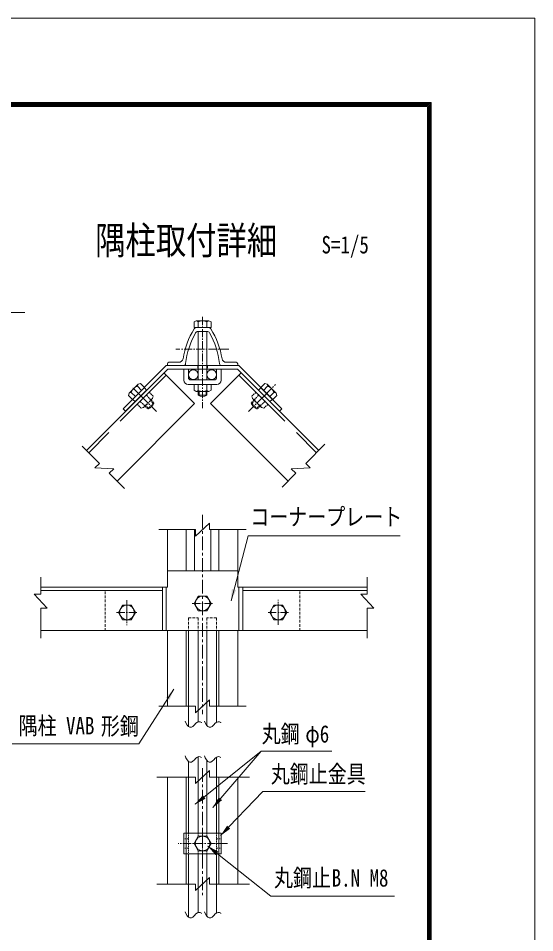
# Model space of a CAD drawing. Units: millimetres, scale not verified, with parts at other scales. Extents: x -4455 to 4455, y -3150 to 3150.
# Drawn here: x 3025 to 4455, y 619 to 3150 of the extents above; entities that cross this region are included whole.
import ezdxf
from ezdxf.enums import TextEntityAlignment as Align

# ---------------------------------------------------------------- set-up
doc = ezdxf.new("R2010")
doc.units = ezdxf.units.MM
doc.header["$LTSCALE"] = 30
for name, pattern in [('DASHED', [7.5, 6, -1.5]), ('USER1', [1.125, 0.75, -0.125, 0.125, -0.125]), ('USER2', [0.375, 0.25, -0.125]), ('USER3', [0.1875, 0.125, -0.0625]), ('USER4', [2, 1.25, -0.25, 0.25, -0.25])]:
    doc.linetypes.add(name, pattern=pattern)
doc.layers.add('0-0_D-TTL-TXT', color=7, linetype='Continuous')
for name, color, linetype, lineweight in [('0-1_D-STR1', 1, 'Continuous', 18), ('0-2_D-STR3', 3, 'Continuous', 13), ('0-3_D-BMK', 2, 'USER1', 13), ('0-4_D-STR-DIM', 4, 'Continuous', 13), ('0-6_7詳細', 3, 'Continuous', 18), ('0-7_D-STR-TXT', 3, 'Continuous', 13), ('0-8_D-STR2', 2, 'Continuous', 13), ('0-9_5寸法', 3, 'Continuous', 18), ('1-2_D-TTL', 7, 'Continuous', 9)]:
    doc.layers.add(name, color=color, linetype=linetype, lineweight=lineweight)
doc.styles.add('ＭＳ ゴシック', font='')
doc.styles.get('ＭＳ ゴシック').set_extended_font_data('MS Gothic')

msp = doc.modelspace()

# ---------------------------------------------------------------- linework, layer by layer
at = {"layer": '0-1_D-STR1'}
for p, q in [((3551.93, 2293.78), (3518.36, 2293.78)), ((3522.57, 2283.28), (3547.71, 2283.28)), ((3437.64, 2193.28), (3437.64, 2188.78)), ((3482.4, 2188.78), (3437.64, 2188.78)), ((3469.3, 2197.78), (3442.14, 2197.78)), ((3587.88, 2188.78), (3632.64, 2188.78)), ((3600.98, 2197.78), (3628.14, 2197.78)), ((3631.67, 2179.18), (3856.78, 1954.06)), ((3632.64, 2193.28), (3632.64, 2188.78)), ((3512.86, 2083.72), (3428.01, 2168.57)), ((3557.42, 2083.72), (3642.27, 2168.57)), ((3512.86, 2083.72), (3298.35, 1869.21)), ((3557.42, 2083.72), (3771.93, 1869.21)), ((3437.64, 1734.66), (3437.64, 1620.46)), ((3490.14, 1734.66), (3490.14, 1620.46)), ((3512.67, 1734.66), (3512.67, 1620.46)), ((3557.67, 1734.66), (3557.67, 1620.46)), ((3580.14, 1734.66), (3580.14, 1620.46)), ((3632.64, 1734.66), (3632.64, 1620.46)), ((3437.64, 1575.46), (3086.9, 1575.46)), ((3632.64, 1575.46), (3991.25, 1575.46)), ((3424.04, 1566.46), (3086.9, 1566.46)), ((3646.25, 1566.46), (3988.99, 1566.46)), ((3463.05, 1455.46), (3086.9, 1455.46)), ((3437.64, 1455.46), (3437.64, 1245.8)), ((3490.14, 1455.46), (3490.14, 1245.8)), ((3580.14, 1455.46), (3580.14, 1245.8)), ((3609.48, 1455.46), (3991.25, 1455.46)), ((3632.64, 1455.46), (3632.64, 1245.8)), ((3437.64, 1049.71), (3437.64, 753.58)), ((3490.14, 1049.71), (3490.14, 753.58)), ((3580.14, 1049.71), (3580.14, 753.58)), ((3632.64, 1049.71), (3632.64, 753.58))]:
    msp.add_line(p, q, dxfattribs=at)
at = {"layer": '0-1_D-STR1', "linetype": 'DASHED'}
for p, q in [((3434.38, 2162.21), (3219.86, 1947.7)), ((3635.91, 2162.21), (3850.42, 1947.7))]:
    msp.add_line(p, q, dxfattribs=at)
at = {"layer": '0-1_D-STR1'}
for centre, radius, start, end in [((3704.94, 2171.05), 226.8, 148.30182, 170.6662), ((3704.94, 2171.05), 217.8, 150.13204, 173.91336), ((3518.36, 2286.28), 7.5, 90, 148.30182), ((3522.57, 2275.78), 7.5, 90, 150.13204), ((3547.71, 2275.78), 7.5, 29.86796, 90), ((3551.93, 2286.28), 7.5, 31.69818, 90), ((3365.34, 2171.05), 217.8, 6.08664, 29.86796), ((3365.34, 2171.05), 226.8, 9.3338, 31.69818), ((3469.3, 2209.78), 12, 270, 350.6662), ((3600.98, 2209.78), 12, 189.3338, 270), ((3442.14, 2193.28), 4.5, 90, 180), ((3482.4, 2194.78), 6, 270, 353.91336), ((3587.88, 2194.78), 6, 186.08664, 270), ((3628.14, 2193.28), 4.5, 0, 90)]:
    msp.add_arc(centre, radius, start, end, dxfattribs=at)
at = {"layer": '0-2_D-STR3'}
for p, q in [((3517.5, 2312.98), (3511.62, 2309.58)), ((3511.62, 2309.58), (3511.62, 2293.78)), ((3517.5, 2312.98), (3552.78, 2312.98)), ((3523.14, 2309.58), (3523.14, 2293.78)), ((3547.14, 2309.58), (3547.14, 2293.78)), ((3552.78, 2312.98), (3558.66, 2309.58)), ((3558.66, 2309.58), (3558.66, 2293.78)), ((3511.62, 2293.78), (3558.66, 2293.78)), ((3535.14, 2293.78), (3512.65, 2293.78)), ((3523.14, 2283.28), (3523.14, 2149.18)), ((3547.14, 2283.28), (3547.14, 2149.18)), ((3438.62, 2179.18), (3213.5, 1954.06)), ((3434.64, 2188.78), (3315.16, 2069.3)), ((3438.62, 2179.18), (3321.95, 2062.51)), ((3635.64, 2188.78), (3434.64, 2188.78)), ((3631.67, 2179.18), (3438.62, 2179.18)), ((3483.54, 2179.18), (3483.54, 2148.58)), ((3496.14, 2179.18), (3496.14, 2155.18)), ((3574.14, 2179.18), (3574.14, 2155.18)), ((3586.74, 2179.18), (3586.74, 2148.58)), ((3631.67, 2179.18), (3748.34, 2062.51)), ((3635.64, 2188.78), (3755.13, 2069.3)), ((3356.48, 2137.77), (3331.53, 2112.82)), ((3374.21, 2128.35), (3340.95, 2095.09)), ((3354.89, 2131.38), (3366.07, 2120.21)), ((3356.48, 2137.77), (3363.04, 2139.53)), ((3363.04, 2139.53), (3374.21, 2128.35)), ((3574.74, 2136.58), (3495.54, 2136.58)), ((3568.14, 2149.18), (3502.14, 2149.18)), ((3558.66, 2136.58), (3511.62, 2136.58)), ((3511.62, 2120.71), (3511.62, 2136.58)), ((3523.14, 2119.44), (3523.14, 2136.58)), ((3547.14, 2119.44), (3547.14, 2136.58)), ((3558.66, 2120.71), (3558.66, 2136.58)), ((3707.24, 2139.53), (3696.07, 2128.35)), ((3696.07, 2128.35), (3729.33, 2095.09)), ((3715.39, 2131.38), (3704.21, 2120.21)), ((3713.8, 2137.77), (3707.24, 2139.53)), ((3713.8, 2137.77), (3738.75, 2112.82)), ((3331.53, 2112.82), (3329.78, 2106.27)), ((3329.78, 2106.27), (3340.95, 2095.09)), ((3337.92, 2114.41), (3349.1, 2103.24)), ((3517.38, 2117.38), (3511.62, 2120.71)), ((3552.9, 2117.38), (3517.38, 2117.38)), ((3523.14, 2117.38), (3523.14, 2106.72)), ((3547.14, 2106.72), (3523.14, 2106.72)), ((3547.14, 2117.38), (3547.14, 2106.72)), ((3552.9, 2117.38), (3558.66, 2120.71)), ((3732.36, 2114.41), (3721.18, 2103.24)), ((3740.51, 2106.27), (3729.33, 2095.09)), ((3738.75, 2112.82), (3740.51, 2106.27)), ((3321.95, 2062.51), (3315.16, 2069.3)), ((3748.34, 2062.51), (3755.13, 2069.3)), ((3437.64, 1620.46), (3632.64, 1620.46)), ((3437.64, 1455.46), (3632.64, 1455.46)), ((3586.74, 894.54), (3483.54, 894.54)), ((3483.54, 894.54), (3483.54, 837.54)), ((3586.74, 894.54), (3586.74, 837.54)), ((3586.74, 837.54), (3483.54, 837.54))]:
    msp.add_line(p, q, dxfattribs=at)
at = {"layer": '0-2_D-STR3', "linetype": 'USER4'}
for p, q in [((3382.1, 2087.21), (3340.93, 2128.38)), ((3688.18, 2087.21), (3729.35, 2128.38)), ((3688.18, 2087.21), (3729.35, 2128.38)), ((3744.62, 1481.49), (3744.62, 1529.33))]:
    msp.add_line(p, q, dxfattribs=at)
at = {"layer": '0-2_D-STR3', "linetype": 'USER2'}
for p, q in [((3380.28, 2120.84), (3373.49, 2127.63)), ((3380.28, 2120.84), (3373.49, 2127.63)), ((3690, 2120.84), (3696.79, 2127.63)), ((3690, 2120.84), (3696.79, 2127.63)), ((3348.46, 2089.02), (3341.67, 2095.81)), ((3348.46, 2089.02), (3341.67, 2095.81)), ((3721.82, 2089.02), (3728.61, 2095.81)), ((3721.82, 2089.02), (3728.61, 2095.81))]:
    msp.add_line(p, q, dxfattribs=at)
at = {"layer": '0-2_D-STR3', "color": 1, "linetype": 'USER3'}
for p, q in [((3354.1, 2081.94), (3387.37, 2115.2)), ((3391.34, 2094.93), (3379.22, 2107.05)), ((3398.59, 2103.98), (3387.37, 2115.2)), ((3396.87, 2097.55), (3398.59, 2103.98)), ((3671.69, 2103.98), (3682.92, 2115.2)), ((3673.41, 2097.55), (3671.69, 2103.98)), ((3678.94, 2094.93), (3691.06, 2107.05)), ((3716.18, 2081.94), (3682.92, 2115.2)), ((3365.33, 2070.71), (3354.1, 2081.94)), ((3374.37, 2077.96), (3362.25, 2090.08)), ((3371.75, 2072.43), (3396.87, 2097.55)), ((3375.83, 2076.51), (3383.36, 2068.97)), ((3377.52, 2078.2), (3385.92, 2069.81)), ((3383.36, 2068.97), (3400.34, 2085.94)), ((3391.1, 2091.78), (3399.49, 2083.39)), ((3392.8, 2093.48), (3400.34, 2085.94)), ((3677.49, 2093.48), (3669.95, 2085.94)), ((3686.92, 2068.97), (3669.95, 2085.94)), ((3679.18, 2091.78), (3670.79, 2083.39)), ((3698.53, 2072.43), (3673.41, 2097.55)), ((3692.76, 2078.2), (3684.36, 2069.81)), ((3694.46, 2076.51), (3686.92, 2068.97)), ((3695.91, 2077.96), (3708.03, 2090.08)), ((3704.95, 2070.71), (3716.18, 2081.94)), ((3371.75, 2072.43), (3365.33, 2070.71)), ((3698.53, 2072.43), (3704.95, 2070.71)), ((3496.14, 894.54), (3496.14, 837.54)), ((3523.19, 894.54), (3523.19, 886.08)), ((3547.09, 894.54), (3547.09, 886.08)), ((3574.14, 894.54), (3574.14, 837.54)), ((3496.14, 878.79), (3483.54, 878.79)), ((3574.14, 878.79), (3586.74, 878.79)), ((3496.14, 853.29), (3483.54, 853.29)), ((3523.19, 846), (3523.19, 837.54)), ((3547.09, 846), (3547.09, 837.54)), ((3574.14, 853.29), (3586.74, 853.29))]:
    msp.add_line(p, q, dxfattribs=at)
at = {"layer": '0-2_D-STR3', "color": 1}
for p, q in [((3525.54, 2117.38), (3525.54, 2105.51)), ((3544.74, 2117.38), (3544.74, 2105.51))]:
    msp.add_line(p, q, dxfattribs=at)
at = {"layer": '0-2_D-STR3', "color": 1, "linetype": 'USER2'}
for p, q in [((3265.67, 1563.46), (3265.67, 1455.46)), ((3804.62, 1563.46), (3804.62, 1455.46))]:
    msp.add_line(p, q, dxfattribs=at)
at = {"layer": '0-2_D-STR3', "color": 1, "linetype": 'USER4'}
msp.add_line((3535.14, 904.17), (3535.14, 827.6), dxfattribs=at)
at = {"layer": '0-2_D-STR3'}
for points in [[(3558.66, 1530.46), (3546.9, 1550.83), (3523.38, 1550.83), (3511.62, 1530.46), (3523.38, 1510.09), (3546.9, 1510.09)], [(3349.19, 1505.45), (3337.43, 1525.82), (3313.91, 1525.82), (3302.15, 1505.45), (3313.91, 1485.09), (3337.43, 1485.09)], [(3721.1, 1505.45), (3732.86, 1485.09), (3756.38, 1485.09), (3768.14, 1505.45), (3756.38, 1525.82), (3732.86, 1525.82)], [(3558.66, 866.04), (3546.9, 886.41), (3523.38, 886.41), (3511.62, 866.04), (3523.38, 845.67), (3546.9, 845.67)]]:
    msp.add_lwpolyline(points, close=True, dxfattribs=at)
for centre in [(3535.14, 1530.46), (3325.67, 1505.45), (3744.62, 1505.45), (3535.14, 866.04)]:
    msp.add_circle(centre, 20.4, dxfattribs=at)
for centre, radius, start, end in [((3517.81, 2307.1), 5.88, 24.94299, 92.968), ((3535.14, 2290.07), 22.91, 58.40741, 121.59259), ((3552.48, 2307.1), 5.88, 87.032, 155.05701), ((3502.14, 2155.18), 6, 180, 270), ((3568.14, 2155.18), 6, 270, 0), ((3360.2, 2109.1), 22.91, 103.40741, 166.59259), ((3360.42, 2133.4), 5.88, 132.032, 200.05701), ((3495.54, 2148.58), 12, 180, 270), ((3574.74, 2148.58), 12, 270, 0), ((3709.86, 2133.4), 5.88, 339.94299, 47.968), ((3710.08, 2109.1), 22.91, 13.40741, 76.59259), ((3335.9, 2108.89), 5.88, 69.94299, 137.968), ((3517.38, 2126.47), 9.09, 270, 309.3382), ((3535.14, 2153.38), 36, 250.52878, 289.47122), ((3535.14, 2127.5), 24, 240, 300), ((3552.9, 2126.47), 9.09, 230.6618, 270), ((3734.38, 2108.89), 5.88, 42.032, 110.05701)]:
    msp.add_arc(centre, radius, start, end, dxfattribs=at)
at = {"layer": '0-2_D-STR3', "color": 1, "linetype": 'USER3'}
for centre, radius, start, end in [((3365.33, 2078.86), 9.09, 315, 354.3382), ((3358.86, 2110.45), 36, 295.52878, 334.47122), ((3377.15, 2092.15), 24, 285, 345), ((3390.45, 2103.98), 9.09, 275.6618, 315), ((3693.13, 2092.15), 24, 195, 255), ((3679.84, 2103.98), 9.09, 225, 264.3382), ((3711.43, 2110.45), 36, 205.52878, 244.47122), ((3704.95, 2078.86), 9.09, 185.6618, 225)]:
    msp.add_arc(centre, radius, start, end, dxfattribs=at)
at = {"layer": '0-3_D-BMK'}
for p, q in [((3535.14, 2323.5), (3535.14, 2071.02)), ((3607.69, 2234.08), (3460.96, 2234.08)), ((3407.58, 2061.72), (3340.93, 2128.38)), ((3662.6, 2061.62), (3737.58, 2136.6)), ((3325.67, 1539.64), (3325.67, 1470.25)), ((3325.67, 1529.42), (3325.67, 1481.58)), ((3506.58, 1530.46), (3563.7, 1530.46)), ((3744.62, 1471.27), (3744.62, 1540.66)), ((3297.1, 1505.45), (3354.23, 1505.45)), ((3773.18, 1505.45), (3716.06, 1505.45))]:
    msp.add_line(p, q, dxfattribs=at)
at = {"layer": '0-3_D-BMK', "linetype": 'USER4'}
for p, q in [((3535.14, 1775.67), (3535.14, 1224.19)), ((3535.14, 1074.04), (3535.14, 722.79))]:
    msp.add_line(p, q, dxfattribs=at)
at = {"layer": '0-4_D-STR-DIM'}
for p, q in [((3249.55, 1918.01), (3201.69, 1965.87)), ((3820.73, 1918.01), (3874.17, 1971.44)), ((3249.55, 1918.01), (3236.82, 1905.28)), ((3236.82, 1905.28), (3289.69, 1903.32)), ((3276.97, 1890.59), (3289.69, 1903.32)), ((3833.46, 1905.28), (3780.59, 1903.32)), ((3793.32, 1890.59), (3780.59, 1903.32)), ((3820.73, 1918.01), (3833.46, 1905.28)), ((3276.97, 1890.59), (3318.81, 1848.75)), ((3793.32, 1890.59), (3755.17, 1852.44)), ((3515.76, 1716.66), (3554.53, 1752.66)), ((3554.53, 1734.66), (3554.53, 1752.66)), ((3515.76, 1734.66), (3414.45, 1734.66)), ((3515.76, 1734.66), (3515.76, 1716.66)), ((3554.53, 1734.66), (3655.84, 1734.66)), ((3515.76, 1245.8), (3414.45, 1245.8)), ((3515.76, 1227.8), (3554.53, 1263.8)), ((3515.76, 1245.8), (3515.76, 1227.8)), ((3554.53, 1245.8), (3554.53, 1263.8)), ((3554.53, 1245.8), (3655.84, 1245.8)), ((3515.76, 1031.71), (3554.53, 1067.71)), ((3554.53, 1049.71), (3554.53, 1067.71)), ((3515.76, 1049.71), (3408.56, 1049.71)), ((3515.76, 1049.71), (3515.76, 1031.71)), ((3554.53, 1049.71), (3664.72, 1049.71)), ((3515.76, 735.58), (3554.53, 771.58)), ((3554.53, 753.58), (3554.53, 771.58)), ((3515.76, 753.58), (3408.56, 753.58)), ((3515.76, 753.58), (3515.76, 735.58)), ((3554.53, 753.58), (3664.72, 753.58))]:
    msp.add_line(p, q, dxfattribs=at)
for points in [[(3486.6, 1204.88), (3488.86, 1199.75), (3492.54, 1193.73), (3496.34, 1189.75), (3500.25, 1187.82), (3504.27, 1187.94), (3508.41, 1190.1), (3512.66, 1194.3), (3516.89, 1198.74), (3520.96, 1201.57), (3524.88, 1202.82), (3528.63, 1202.47), (3532.23, 1200.53), (3532.6, 1200.15)], [(3540.14, 1204.88), (3542.41, 1199.75), (3546.09, 1193.73), (3549.88, 1189.75), (3553.79, 1187.82), (3557.81, 1187.94), (3561.95, 1190.1), (3566.2, 1194.3), (3570.43, 1198.74), (3574.51, 1201.57), (3578.42, 1202.82), (3582.18, 1202.47), (3585.77, 1200.53), (3586.15, 1200.15)], [(3486.6, 1108.45), (3488.86, 1103.32), (3492.54, 1097.3), (3496.34, 1093.32), (3500.25, 1091.39), (3504.27, 1091.51), (3508.41, 1093.67), (3512.66, 1097.87), (3516.89, 1102.31), (3520.96, 1105.14), (3524.88, 1106.39), (3528.63, 1106.04), (3532.23, 1104.1), (3532.6, 1103.72)], [(3540.14, 1108.45), (3542.41, 1103.32), (3546.09, 1097.3), (3549.88, 1093.32), (3553.79, 1091.39), (3557.81, 1091.51), (3561.95, 1093.67), (3566.2, 1097.87), (3570.43, 1102.31), (3574.51, 1105.14), (3578.42, 1106.39), (3582.18, 1106.04), (3585.77, 1104.1), (3586.15, 1103.72)], [(3486.6, 677.2), (3488.86, 672.07), (3492.54, 666.05), (3496.34, 662.07), (3500.25, 660.14), (3504.27, 660.26), (3508.41, 662.42), (3512.66, 666.62), (3516.89, 671.06), (3520.96, 673.89), (3524.88, 675.14), (3528.63, 674.79), (3532.23, 672.85), (3532.6, 672.47)], [(3540.14, 677.2), (3542.41, 672.07), (3546.09, 666.05), (3549.88, 662.07), (3553.79, 660.14), (3557.81, 660.26), (3561.95, 662.42), (3566.2, 666.62), (3570.43, 671.06), (3574.51, 673.89), (3578.42, 675.14), (3582.18, 674.79), (3585.77, 672.85), (3586.15, 672.47)]]:
    msp.add_lwpolyline(points, dxfattribs=at)
at = {"layer": '0-6_7詳細'}
for p, q in [((3496.14, 2179.18), (3483.54, 2179.18)), ((3586.74, 2179.18), (3574.14, 2179.18))]:
    msp.add_line(p, q, dxfattribs=at)
at = {"layer": '0-6_7詳細', "color": 1, "linetype": 'USER2'}
for p, q in [((3521.64, 2188.78), (3521.64, 2179.18)), ((3548.64, 2188.78), (3548.64, 2179.18))]:
    msp.add_line(p, q, dxfattribs=at)
at = {"layer": '0-6_7詳細', "color": 7, "lineweight": 9}
for p, q in [((3437.64, 1620.46), (3437.64, 1575.46)), ((3632.64, 1620.46), (3632.64, 1575.46)), ((3424.04, 1575.46), (3424.04, 1455.46)), ((3434.64, 1575.46), (3434.64, 1455.46)), ((3635.64, 1575.46), (3635.64, 1455.46)), ((3646.25, 1575.46), (3646.25, 1455.46))]:
    msp.add_line(p, q, dxfattribs=at)
at = {"layer": '0-6_7詳細', "color": 4}
for p, q in [((3086.9, 1555.96), (3086.9, 1603.48)), ((3991.25, 1555.96), (3991.25, 1603.48)), ((3068.9, 1555.96), (3104.9, 1517.19)), ((3086.9, 1555.96), (3068.9, 1555.96)), ((3973.25, 1555.96), (4009.25, 1517.19)), ((3991.25, 1555.96), (3973.25, 1555.96)), ((3086.9, 1517.19), (3086.9, 1434.66)), ((3086.9, 1517.19), (3104.9, 1517.19)), ((3991.25, 1517.19), (3991.25, 1434.66)), ((3991.25, 1517.19), (4009.25, 1517.19))]:
    msp.add_line(p, q, dxfattribs=at)
at = {"layer": '0-7_D-STR-TXT'}
for points in [[(3042.8, 2335.26), (2683.53, 2335.26), (2648.01, 2225.05)], [(4082.66, 1717.95), (3661.33, 1717.95), (3614.03, 1537.68)], [(3007.59, 1141.69), (3358.68, 1141.69), (3455.49, 1292.88)], [(3893.13, 1121.17), (3697.57, 1121.17), (3514.45, 974.63)], [(3984.98, 1010.14), (3702.43, 1010.14), (3585.13, 887.86)], [(4066.24, 720.47), (3723.93, 720.47), (3549.9, 858.54)]]:
    msp.add_lwpolyline(points, dxfattribs=at)
for points in [[(3613.44, 1535.46), (3616.4, 1570.35), (3627.99, 1567.31)], [(3456.73, 1294.82), (3443.17, 1262.54), (3433.08, 1269)], [(3512.65, 973.19), (3535.85, 999.43), (3543.33, 990.07)], [(3583.53, 886.2), (3603.09, 915.24), (3611.74, 906.95)], [(3548.1, 859.97), (3578.85, 843.22), (3571.4, 833.83)]]:
    msp.add_solid(points, dxfattribs=at)
at = {"layer": '0-8_D-STR2', "color": 3, "linetype": 'USER2'}
for p, q in [((3496.19, 1490.8), (3496.19, 1455.46)), ((3496.19, 1490.8), (3523.19, 1490.8)), ((3523.19, 1490.8), (3523.19, 1455.46)), ((3574.09, 1490.8), (3547.09, 1490.8)), ((3547.09, 1490.8), (3547.09, 1455.46)), ((3574.09, 1490.8), (3574.09, 1455.46))]:
    msp.add_line(p, q, dxfattribs=at)
at = {"layer": '0-8_D-STR2', "color": 7, "lineweight": 9}
for p, q in [((3496.19, 1455.46), (3496.19, 1189.9)), ((3523.19, 1455.46), (3523.19, 1202.28)), ((3547.09, 1455.46), (3547.09, 1192.68)), ((3574.09, 1455.46), (3574.09, 1201.29)), ((3496.19, 894.54), (3496.19, 1093.48)), ((3523.19, 894.54), (3523.19, 1105.85)), ((3547.09, 894.54), (3547.09, 1096.25)), ((3574.09, 894.54), (3574.09, 1104.86)), ((3496.19, 837.54), (3496.19, 662.22)), ((3523.19, 837.54), (3523.19, 674.6)), ((3547.09, 837.54), (3547.09, 665)), ((3574.09, 837.54), (3574.09, 673.61))]:
    msp.add_line(p, q, dxfattribs=at)
at = {"layer": '0-8_D-STR2', "color": 7, "linetype": 'USER1', "lineweight": 9}
msp.add_line((3604.68, 866.04), (3467.34, 866.04), dxfattribs=at)
at = {"layer": '0-8_D-STR2', "color": 7, "lineweight": 9}
for centre in [(3509.69, 2163.81), (3560.59, 2163.81)]:
    msp.add_circle(centre, 13.5, dxfattribs=at)
at = {"layer": '0-9_5寸法'}
msp.add_line((3697.57, 1121.17), (3563.46, 965.31), dxfattribs=at)
msp.add_solid([(3561.96, 963.57), (3579.92, 993.63), (3589.01, 985.81)], dxfattribs=at)
at = {"layer": '1-2_D-TTL', "color": 2, "lineweight": 18}
msp.add_lwpolyline([(-4454.77, 3150.03), (4454.92, 3150.03), (4454.92, -3150.4), (-4454.77, -3150.4)], close=True, dxfattribs=at)
at = {"layer": '1-2_D-TTL'}
for points in [[(-4168.39, 2916.68), (4168.54, 2916.68), (4168.54, -2917.05), (-4168.39, -2917.05)], [(-4165.74, 2914.02), (4165.89, 2914.02), (4165.89, -2914.4), (-4165.74, -2914.4)], [(-4163.09, 2911.37), (4163.24, 2911.37), (4163.24, -2911.75), (-4163.09, -2911.75)], [(-4160.43, 2908.72), (4160.59, 2908.72), (4160.59, -2909.1), (-4160.43, -2909.1)], [(-4157.78, 2906.07), (4157.93, 2906.07), (4157.93, -2906.45), (-4157.78, -2906.45)]]:
    msp.add_lwpolyline(points, close=True, dxfattribs=at)

# ---------------------------------------------------------------- texts
at = {"layer": '0-0_D-TTL-TXT', "style": 'ＭＳ ゴシック', "width": 0.8}
msp.add_text('隅柱取付詳細', height=76.98, dxfattribs=at).set_placement((3237.73, 2473.55), align=Align.BOTTOM_LEFT)
at = {"layer": '0-0_D-TTL-TXT', "color": 3, "style": 'ＭＳ ゴシック', "width": 0.8}
msp.add_text('S=1/5', height=48.17, dxfattribs=at).set_placement((3864.5, 2484.75), align=Align.BOTTOM_LEFT)
at = {"layer": '0-7_D-STR-TXT', "style": 'ＭＳ ゴシック', "width": 0.8}
for s, p in [('コーナープレート', (3667.38, 1731.58)), ('隅柱 VAB ', (3025.72, 1153.43)), ('形鋼', (3253.53, 1152.28)), ('丸鋼', (3698.82, 1130.74)), ('φ6', (3819.78, 1130.74)), ('丸鋼止金具', (3724.15, 1019.68)), ('丸鋼止', (3732.95, 732.25)), ('B.N M8', (3892.68, 732.25))]:
    msp.add_text(s, height=48.17, dxfattribs=at).set_placement(p, align=Align.BOTTOM_LEFT)

doc.saveas('drawing.dxf')
